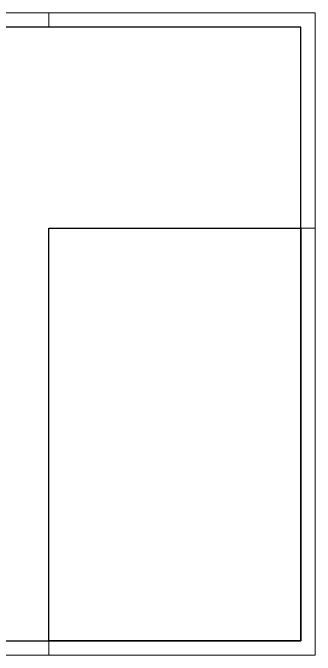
# Model space of a CAD drawing. Header units: millimetres. Extents: x 1865 to 2133, y 1062 to 1142.
# Drawn here: x 1934.02 to 1949.78, y 1061.99 to 1095.49 of the extents above; entities that cross this region are included whole.
import ezdxf

# ---------------------------------------------------------------- set-up
doc = ezdxf.new("R2010")
doc.units = ezdxf.units.MM
doc.layers.add('FORMATO', color=7, linetype='Continuous')

msp = doc.modelspace()

# ---------------------------------------------------------------- linework, layer by layer
at = {"color": 7, "linetype": 'Continuous', "lineweight": 20}
for p, q in [((1949.7758, 1095.4891), (1865.7758, 1095.4891)), ((1949.7758, 1061.9891), (1949.7758, 1095.4891)), ((1864.6508, 1061.9891), (1949.7758, 1061.9891))]:
    msp.add_line(p, q, dxfattribs=at)
for p, q in [((1949.0258, 1094.7391), (1866.5258, 1094.7391)), ((1949.0258, 1062.7391), (1949.0258, 1094.7391)), ((1866.5258, 1062.7391), (1949.0258, 1062.7391))]:
    msp.add_line(p, q)
msp.add_lwpolyline([(1935.9008, 1094.7391), (1935.9008, 1095.4891)], dxfattribs=at)
at = {"lineweight": 20}
msp.add_lwpolyline([(1949.7758, 1084.2641), (1949.0258, 1084.2641)], dxfattribs=at)
at = {"linetype": 'Continuous', "lineweight": 20}
msp.add_lwpolyline([(1935.9008, 1061.9891), (1935.9008, 1062.7391)], dxfattribs=at)
at = {"layer": 'FORMATO', "ltscale": 0.1}
msp.add_lwpolyline([(1935.9008, 1062.7391), (1935.9008, 1084.2641), (1949.0258, 1084.2641), (1949.0258, 1062.7391)], close=True, dxfattribs=at)

doc.saveas('drawing.dxf')
